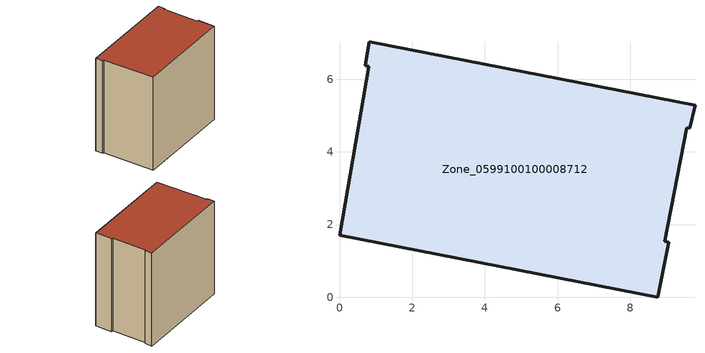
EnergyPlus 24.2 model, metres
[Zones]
Zone_0599100100008712
 floor ground (C_G): 0.82,7.03 9.78,5.29 9.63,4.65 9.56,4.67 8.96,1.54 9.05,1.52 8.76,0 0,1.7 0.81,6.35 0.71,6.38 z0
 wall outside (C_F): 8.76,0 9.05,1.52 8.96,1.54 9.56,4.67 9.63,4.65 9.78,5.29 0.82,7.03 0.71,6.38 0.81,6.35 0,1.7 8.76,0 z0:8.95
 roof outside (C_R): 9.78,5.29 0.82,7.03 0.71,6.38 0.81,6.35 0,1.7 8.76,0 9.05,1.52 8.96,1.54 9.56,4.67 9.63,4.65 z8.95
[BUILDING]
Pand.0599100100008712: North Axis=0; Terrain=City; Loads Convergence Tolerance Value=0.04; Temperature Convergence Tolerance Value=0.4; Solar Distribution=FullExterior; Maximum Number of Warmup Days=25; Minimum Number of Warmup Days=1
[Site:Location]
Rotterdam.The.Hague.AP_ZH_NLD Design_Conditions: Latitude=51.96; Longitude=4.45; Time Zone=1; Elevation=-4.5
[SITE:GROUNDTEMPERATURE:BUILDINGSURFACE]
18, 18, 18, 18, 18, 18, 18, 18, 18, 18, 18, 18
[MATERIAL] Thermal Absorptance=0.9; Solar Absorptance=0.7; Visible Absorptance=0.7
Name | Roughness | Thickness | Conductivity | Density | Specific Heat
G.TC.2015-2018 | MediumSmooth | 0.15 | 0.0428571 | 540 | 1210
F.TC.2015-2018 | Rough | 0.3 | 0.0666667 | 1920 | 840
R.TC.2015-2018 | MediumRough | 0.2 | 0.0333333 | 1500 | 1000
[CONSTRUCTION]
C_G: G.TC.2015-2018
C_F: F.TC.2015-2018
C_R: R.TC.2015-2018
[ZONE]
Zone_0599100100008712: Type=1; Multiplier=1; Ceiling Height=Autocalculate; Volume=Autocalculate; Floor Area=autocalculate; Part of Total Floor Area=Yes
[ZONEINFILTRATION:DESIGNFLOWRATE]
Infil_Zone_0599100100008712: Zone or ZoneList or Space or SpaceList=Zone_0599100100008712; Schedule=AlwaysOn; Design Flow Rate Calculation Method=Flow/Area; Flow Rate per Floor Area=0.0015; Constant Term Coefficient=1; Temperature Term Coefficient=0; Velocity Term Coefficient=0; Velocity Squared Term Coefficient=0
[HVACTEMPLATE:ZONE:IDEALLOADSAIRSYSTEM]
Zone_0599100100008712: Maximum Heating Supply Air Temperature=50; Minimum Cooling Supply Air Temperature=13; Maximum Heating Supply Air Humidity Ratio=0.0156; Minimum Cooling Supply Air Humidity Ratio=0.0077; Heating Limit=NoLimit; Cooling Limit=NoLimit; Dehumidification Control Type=ConstantSensibleHeatRatio; Cooling Sensible Heat Ratio=0.7; Dehumidification Setpoint=60; Humidification Control Type=None; Humidification Setpoint=30; Outdoor Air Method=None; Outdoor Air Flow Rate per Person=0.00944; Outdoor Air Flow Rate per Zone Floor Area=0; Outdoor Air Flow Rate per Zone=0; Demand Controlled Ventilation Type=None; Outdoor Air Economizer Type=NoEconomizer; Heat Recovery Type=None; Sensible Heat Recovery Effectiveness=0.7; Latent Heat Recovery Effectiveness=0.65
[ZONECONTROL:THERMOSTAT]
ThermostatControl_Zone_0599100100008712: Zone or ZoneList=Zone_0599100100008712; Control Type Schedule=DualSetpointControlType; Control 1=Thermostat_Zone_0599100100008712; Temperature Difference Between Cutout And Setpoint=0
[THERMOSTATSETPOINT:DUALSETPOINT]
Thermostat_Zone_0599100100008712: Heating Setpoint Temperature Schedule=HeatingSetpoint_Zone_0599100100008712; Cooling Setpoint Temperature Schedule=CoolingSetpoint_Zone_0599100100008712
[SCHEDULE:COMPACT]
HeatingSetpoint_Zone_0599100100008712: Through: 12/31, For: AllDays, Until: 24:00, 21
CoolingSetpoint_Zone_0599100100008712: Through: 12/31, For: AllDays, Until: 24:00, 24
DualSetpointControlType: Through: 12/31, For: AllDays, Until: 24:00, 4
AlwaysOn: Through: 12/31, For: AllDays, Until: 24:00, 1
